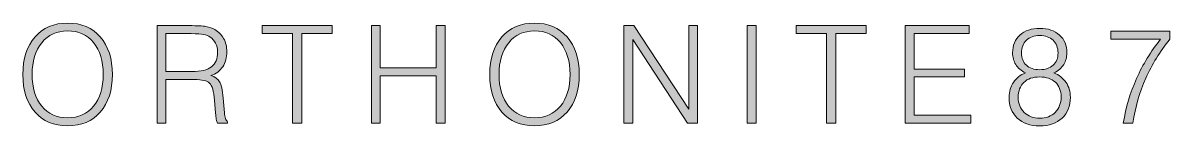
# Model space of a CAD drawing. Extents: x 185 to 374, y -565 to -385.
# Drawn here: x 273 to 374.4, y -558.2 to -549.1 of the extents above; entities that cross this region are included whole.
import ezdxf

# ---------------------------------------------------------------- set-up
doc = ezdxf.new("R2010")
doc.units = 0
doc.header["$MEASUREMENT"] = 0
doc.layers.add('Layer 1', color=7, linetype='Continuous')

# ---------------------------------------------------------------- blocks, each defined once
blk = doc.blocks.new('block 3')
at = {"layer": 'Layer 1', "true_color": 0x231f20}
h = blk.add_hatch(color=250, dxfattribs=at)
h.dxf.hatch_style = 2
edge = h.paths.add_edge_path()
edge.add_spline(control_points=[(81.66, -215.05), (81.66, -213.65), (82.02, -212.55), (82.73, -211.73), (83.44, -210.91), (84.4, -210.51), (85.61, -210.51), (86.83, -210.51), (87.79, -210.91), (88.5, -211.73), (89.22, -212.55), (89.57, -213.65), (89.57, -215.05), (89.57, -216.45), (89.22, -217.56), (88.5, -218.38), (87.79, -219.19), (86.83, -219.6), (85.61, -219.6), (84.4, -219.6), (83.44, -219.19), (82.73, -218.38), (82.02, -217.56), (81.66, -216.45), (81.66, -215.05)], knot_values=[0, 0, 0, 0, 1, 1, 1, 2, 2, 2, 3, 3, 3, 4, 4, 4, 5, 5, 5, 6, 6, 6, 7, 7, 7, 8, 8, 8, 8], degree=3, periodic=0)
edge = h.paths.add_edge_path()
edge.add_spline(control_points=[(82.48, -215.05), (82.48, -216.23), (82.76, -217.17), (83.33, -217.86), (83.89, -218.55), (84.65, -218.89), (85.61, -218.89), (86.58, -218.89), (87.34, -218.55), (87.91, -217.86), (88.47, -217.17), (88.76, -216.24), (88.76, -215.05), (88.76, -213.87), (88.47, -212.93), (87.91, -212.23), (87.34, -211.54), (86.58, -211.2), (85.61, -211.2), (84.66, -211.2), (83.9, -211.55), (83.33, -212.24), (82.77, -212.94), (82.48, -213.88), (82.48, -215.05)], knot_values=[0, 0, 0, 0, 1, 1, 1, 2, 2, 2, 3, 3, 3, 4, 4, 4, 5, 5, 5, 6, 6, 6, 7, 7, 7, 8, 8, 8, 8], degree=3, periodic=0)
h = blk.add_hatch(color=250, dxfattribs=at)
h.dxf.hatch_style = 2
edge = h.paths.add_edge_path()
edge.add_spline(control_points=[(93.52, -219.36), (93.52, -219.36), (93.52, -210.73), (93.52, -210.73), (93.52, -210.73), (96.4, -210.73), (96.4, -210.73), (97.06, -210.73), (97.55, -210.76), (97.85, -210.81), (98.15, -210.87), (98.41, -210.96), (98.63, -211.08), (98.97, -211.27), (99.23, -211.54), (99.41, -211.87), (99.6, -212.21), (99.69, -212.6), (99.69, -213.03), (99.69, -213.56), (99.57, -214), (99.33, -214.37), (99.09, -214.73), (98.75, -214.99), (98.29, -215.15), (98.65, -215.26), (98.9, -215.44), (99.05, -215.69), (99.2, -215.93), (99.31, -216.42), (99.37, -217.15), (99.37, -217.15), (99.48, -218.45), (99.48, -218.45), (99.5, -218.65), (99.53, -218.82), (99.58, -218.95), (99.62, -219.08), (99.69, -219.18), (99.76, -219.24), (99.76, -219.24), (99.76, -219.36), (99.76, -219.36), (99.76, -219.36), (98.88, -219.36), (98.88, -219.36), (98.83, -219.27), (98.79, -219.15), (98.76, -219.01), (98.73, -218.86), (98.71, -218.69), (98.69, -218.47), (98.69, -218.47), (98.59, -217.33), (98.59, -217.33), (98.53, -216.54), (98.39, -216.04), (98.17, -215.82), (97.95, -215.61), (97.5, -215.5), (96.83, -215.5), (96.83, -215.5), (94.31, -215.5), (94.31, -215.5), (94.31, -215.5), (94.31, -219.36), (94.31, -219.36), (94.31, -219.36), (93.52, -219.36), (93.52, -219.36)], knot_values=[0, 0, 0, 0, 1, 1, 1, 2, 2, 2, 3, 3, 3, 4, 4, 4, 5, 5, 5, 6, 6, 6, 7, 7, 7, 8, 8, 8, 9, 9, 9, 10, 10, 10, 11, 11, 11, 12, 12, 12, 13, 13, 13, 14, 14, 14, 15, 15, 15, 16, 16, 16, 17, 17, 17, 18, 18, 18, 19, 19, 19, 20, 20, 20, 21, 21, 21, 22, 22, 22, 23, 23, 23, 23], degree=3, periodic=0)
edge = h.paths.add_edge_path()
edge.add_spline(control_points=[(94.31, -214.79), (94.31, -214.79), (96.6, -214.79), (96.6, -214.79), (97.41, -214.79), (97.98, -214.65), (98.34, -214.38), (98.69, -214.11), (98.87, -213.66), (98.87, -213.05), (98.87, -212.77), (98.81, -212.51), (98.7, -212.29), (98.59, -212.06), (98.43, -211.88), (98.22, -211.74), (98.06, -211.63), (97.87, -211.55), (97.65, -211.51), (97.43, -211.46), (97.06, -211.44), (96.55, -211.44), (96.55, -211.44), (96.22, -211.44), (96.22, -211.44), (96.22, -211.44), (94.31, -211.44), (94.31, -211.44), (94.31, -211.44), (94.31, -214.79), (94.31, -214.79)], knot_values=[0, 0, 0, 0, 1, 1, 1, 2, 2, 2, 3, 3, 3, 4, 4, 4, 5, 5, 5, 6, 6, 6, 7, 7, 7, 8, 8, 8, 9, 9, 9, 10, 10, 10, 10], degree=3, periodic=0)
h = blk.add_hatch(color=250, dxfattribs=at)
h.dxf.hatch_style = 2
h.paths.add_polyline_path([(105.5, -219.36), (105.5, -211.44), (102.83, -211.44), (102.83, -210.73), (109, -210.73), (109, -211.44), (106.32, -211.44), (106.32, -219.36)])
h = blk.add_hatch(color=250, dxfattribs=at)
h.dxf.hatch_style = 2
h.paths.add_polyline_path([(112.47, -219.36), (112.47, -210.73), (113.26, -210.73), (113.26, -214.47), (118.19, -214.47), (118.19, -210.73), (119, -210.73), (119, -219.36), (118.19, -219.36), (118.19, -215.18), (113.26, -215.18), (113.26, -219.36)])
h = blk.add_hatch(color=250, dxfattribs=at)
h.dxf.hatch_style = 2
edge = h.paths.add_edge_path()
edge.add_spline(control_points=[(122.94, -215.05), (122.94, -213.65), (123.3, -212.55), (124.01, -211.73), (124.72, -210.91), (125.68, -210.51), (126.89, -210.51), (128.11, -210.51), (129.07, -210.91), (129.78, -211.73), (130.5, -212.55), (130.85, -213.65), (130.85, -215.05), (130.85, -216.45), (130.5, -217.56), (129.78, -218.38), (129.07, -219.19), (128.11, -219.6), (126.89, -219.6), (125.68, -219.6), (124.72, -219.19), (124.01, -218.38), (123.3, -217.56), (122.94, -216.45), (122.94, -215.05)], knot_values=[0, 0, 0, 0, 1, 1, 1, 2, 2, 2, 3, 3, 3, 4, 4, 4, 5, 5, 5, 6, 6, 6, 7, 7, 7, 8, 8, 8, 8], degree=3, periodic=0)
edge = h.paths.add_edge_path()
edge.add_spline(control_points=[(123.76, -215.05), (123.76, -216.23), (124.05, -217.17), (124.61, -217.86), (125.17, -218.55), (125.93, -218.89), (126.89, -218.89), (127.86, -218.89), (128.62, -218.55), (129.19, -217.86), (129.76, -217.17), (130.04, -216.24), (130.04, -215.05), (130.04, -213.87), (129.76, -212.93), (129.19, -212.23), (128.62, -211.54), (127.86, -211.2), (126.89, -211.2), (125.94, -211.2), (125.19, -211.55), (124.62, -212.24), (124.05, -212.94), (123.76, -213.88), (123.76, -215.05)], knot_values=[0, 0, 0, 0, 1, 1, 1, 2, 2, 2, 3, 3, 3, 4, 4, 4, 5, 5, 5, 6, 6, 6, 7, 7, 7, 8, 8, 8, 8], degree=3, periodic=0)
h = blk.add_hatch(color=250, dxfattribs=at)
h.dxf.hatch_style = 2
h.paths.add_polyline_path([(134.8, -219.36), (134.8, -210.73), (135.67, -210.73), (140.55, -218.13), (140.55, -210.73), (141.32, -210.73), (141.32, -219.36), (140.44, -219.36), (135.58, -211.95), (135.58, -219.36)])
h = blk.add_hatch(color=250, dxfattribs=at)
h.dxf.hatch_style = 2
h.paths.add_polyline_path([(145.7, -219.36), (145.7, -210.73), (146.51, -210.73), (146.51, -219.36)])
h = blk.add_hatch(color=250, dxfattribs=at)
h.dxf.hatch_style = 2
h.paths.add_polyline_path([(152.71, -219.36), (152.71, -211.44), (150.04, -211.44), (150.04, -210.73), (156.21, -210.73), (156.21, -211.44), (153.53, -211.44), (153.53, -219.36)])
h = blk.add_hatch(color=250, dxfattribs=at)
h.dxf.hatch_style = 2
h.paths.add_polyline_path([(159.68, -219.36), (159.68, -210.73), (165.33, -210.73), (165.33, -211.44), (160.47, -211.44), (160.47, -214.58), (164.91, -214.58), (164.91, -215.27), (160.47, -215.27), (160.47, -218.65), (165.47, -218.65), (165.47, -219.36)])
h = blk.add_hatch(color=250, dxfattribs=at)
h.dxf.hatch_style = 2
edge = h.paths.add_edge_path()
edge.add_spline(control_points=[(170.31, -214.92), (169.92, -214.71), (169.64, -214.47), (169.45, -214.17), (169.26, -213.88), (169.17, -213.53), (169.17, -213.13), (169.17, -212.47), (169.39, -211.95), (169.82, -211.56), (170.25, -211.17), (170.84, -210.97), (171.57, -210.97), (172.31, -210.97), (172.89, -211.17), (173.32, -211.56), (173.75, -211.95), (173.97, -212.47), (173.97, -213.13), (173.97, -213.53), (173.87, -213.88), (173.69, -214.17), (173.5, -214.47), (173.22, -214.71), (172.83, -214.92), (173.28, -215.09), (173.64, -215.37), (173.9, -215.75), (174.15, -216.13), (174.28, -216.57), (174.28, -217.07), (174.28, -217.85), (174.04, -218.46), (173.55, -218.92), (173.07, -219.37), (172.41, -219.6), (171.57, -219.6), (170.73, -219.6), (170.07, -219.37), (169.59, -218.92), (169.1, -218.46), (168.86, -217.85), (168.86, -217.07), (168.86, -216.57), (168.99, -216.13), (169.24, -215.75), (169.5, -215.37), (169.85, -215.09), (170.31, -214.92)], knot_values=[0, 0, 0, 0, 1, 1, 1, 2, 2, 2, 3, 3, 3, 4, 4, 4, 5, 5, 5, 6, 6, 6, 7, 7, 7, 8, 8, 8, 9, 9, 9, 10, 10, 10, 11, 11, 11, 12, 12, 12, 13, 13, 13, 14, 14, 14, 15, 15, 15, 16, 16, 16, 16], degree=3, periodic=0)
edge = h.paths.add_edge_path()
edge.add_spline(control_points=[(169.67, -217.09), (169.67, -217.63), (169.85, -218.07), (170.2, -218.41), (170.56, -218.75), (171.01, -218.93), (171.57, -218.93), (172.14, -218.93), (172.59, -218.75), (172.94, -218.41), (173.29, -218.06), (173.46, -217.6), (173.46, -217.03), (173.46, -216.49), (173.29, -216.06), (172.96, -215.74), (172.62, -215.43), (172.16, -215.27), (171.57, -215.27), (170.97, -215.27), (170.5, -215.43), (170.17, -215.75), (169.84, -216.07), (169.67, -216.51), (169.67, -217.09)], knot_values=[0, 0, 0, 0, 1, 1, 1, 2, 2, 2, 3, 3, 3, 4, 4, 4, 5, 5, 5, 6, 6, 6, 7, 7, 7, 8, 8, 8, 8], degree=3, periodic=0)
edge = h.paths.add_edge_path()
edge.add_spline(control_points=[(169.96, -213.15), (169.96, -213.61), (170.1, -213.97), (170.39, -214.24), (170.67, -214.5), (171.07, -214.63), (171.57, -214.63), (172.07, -214.63), (172.47, -214.5), (172.76, -214.24), (173.04, -213.97), (173.19, -213.61), (173.19, -213.15), (173.19, -212.68), (173.04, -212.31), (172.75, -212.03), (172.46, -211.75), (172.07, -211.61), (171.57, -211.61), (171.07, -211.61), (170.68, -211.75), (170.39, -212.02), (170.1, -212.3), (169.96, -212.68), (169.96, -213.15)], knot_values=[0, 0, 0, 0, 1, 1, 1, 2, 2, 2, 3, 3, 3, 4, 4, 4, 5, 5, 5, 6, 6, 6, 7, 7, 7, 8, 8, 8, 8], degree=3, periodic=0)
h = blk.add_hatch(color=250, dxfattribs=at)
h.dxf.hatch_style = 2
edge = h.paths.add_edge_path()
edge.add_spline(control_points=[(178.96, -219.36), (179.19, -217.96), (179.58, -216.64), (180.14, -215.4), (180.69, -214.16), (181.4, -213.01), (182.26, -211.94), (182.26, -211.94), (177.87, -211.94), (177.87, -211.94), (177.87, -211.94), (177.87, -211.21), (177.87, -211.21), (177.87, -211.21), (183.09, -211.21), (183.09, -211.21), (183.09, -211.21), (183.09, -211.94), (183.09, -211.94), (182.2, -213.02), (181.49, -214.17), (180.94, -215.39), (180.4, -216.62), (180.02, -217.94), (179.81, -219.36), (179.81, -219.36), (178.96, -219.36), (178.96, -219.36)], knot_values=[0, 0, 0, 0, 1, 1, 1, 2, 2, 2, 3, 3, 3, 4, 4, 4, 5, 5, 5, 6, 6, 6, 7, 7, 7, 8, 8, 8, 9, 9, 9, 9], degree=3, periodic=0)
at = {"layer": 'Layer 1', "lineweight": 0}
for points in [[(105.5, -219.36), (105.5, -211.44), (102.83, -211.44), (102.83, -210.73), (109, -210.73), (109, -211.44), (106.32, -211.44), (106.32, -219.36), (105.5, -219.36)], [(112.47, -219.36), (112.47, -210.73), (113.26, -210.73), (113.26, -214.47), (118.19, -214.47), (118.19, -210.73), (119, -210.73), (119, -219.36), (118.19, -219.36), (118.19, -215.18), (113.26, -215.18), (113.26, -219.36), (112.47, -219.36)], [(134.8, -219.36), (134.8, -210.73), (135.67, -210.73), (140.55, -218.13), (140.55, -210.73), (141.32, -210.73), (141.32, -219.36), (140.44, -219.36), (135.58, -211.95), (135.58, -219.36), (134.8, -219.36)], [(145.7, -219.36), (145.7, -210.73), (146.51, -210.73), (146.51, -219.36), (145.7, -219.36)], [(152.71, -219.36), (152.71, -211.44), (150.04, -211.44), (150.04, -210.73), (156.21, -210.73), (156.21, -211.44), (153.53, -211.44), (153.53, -219.36), (152.71, -219.36)], [(159.68, -219.36), (159.68, -210.73), (165.33, -210.73), (165.33, -211.44), (160.47, -211.44), (160.47, -214.58), (164.91, -214.58), (164.91, -215.27), (160.47, -215.27), (160.47, -218.65), (165.47, -218.65), (165.47, -219.36), (159.68, -219.36)]]:
    blk.add_lwpolyline(points, dxfattribs=at)
for points, knots in [([(81.66, -215.05), (81.66, -213.65), (82.02, -212.55), (82.73, -211.73), (83.44, -210.91), (84.4, -210.51), (85.61, -210.51), (86.83, -210.51), (87.79, -210.91), (88.5, -211.73), (89.22, -212.55), (89.57, -213.65), (89.57, -215.05), (89.57, -216.45), (89.22, -217.56), (88.5, -218.38), (87.79, -219.19), (86.83, -219.6), (85.61, -219.6), (84.4, -219.6), (83.44, -219.19), (82.73, -218.38), (82.02, -217.56), (81.66, -216.45), (81.66, -215.05)], [0, 0, 0, 0, 1, 1, 1, 2, 2, 2, 3, 3, 3, 4, 4, 4, 5, 5, 5, 6, 6, 6, 7, 7, 7, 8, 8, 8, 8]), ([(93.52, -219.36), (93.52, -219.36), (93.52, -210.73), (93.52, -210.73), (93.52, -210.73), (96.4, -210.73), (96.4, -210.73), (97.06, -210.73), (97.55, -210.76), (97.85, -210.81), (98.15, -210.87), (98.41, -210.96), (98.63, -211.08), (98.97, -211.27), (99.23, -211.54), (99.41, -211.87), (99.6, -212.21), (99.69, -212.6), (99.69, -213.03), (99.69, -213.56), (99.57, -214), (99.33, -214.37), (99.09, -214.73), (98.75, -214.99), (98.29, -215.15), (98.65, -215.26), (98.9, -215.44), (99.05, -215.69), (99.2, -215.93), (99.31, -216.42), (99.37, -217.15), (99.37, -217.15), (99.48, -218.45), (99.48, -218.45), (99.5, -218.65), (99.53, -218.82), (99.58, -218.95), (99.62, -219.08), (99.69, -219.18), (99.76, -219.24), (99.76, -219.24), (99.76, -219.36), (99.76, -219.36), (99.76, -219.36), (98.88, -219.36), (98.88, -219.36), (98.83, -219.27), (98.79, -219.15), (98.76, -219.01), (98.73, -218.86), (98.71, -218.69), (98.69, -218.47), (98.69, -218.47), (98.59, -217.33), (98.59, -217.33), (98.53, -216.54), (98.39, -216.04), (98.17, -215.82), (97.95, -215.61), (97.5, -215.5), (96.83, -215.5), (96.83, -215.5), (94.31, -215.5), (94.31, -215.5), (94.31, -215.5), (94.31, -219.36), (94.31, -219.36), (94.31, -219.36), (93.52, -219.36), (93.52, -219.36)], [0, 0, 0, 0, 1, 1, 1, 2, 2, 2, 3, 3, 3, 4, 4, 4, 5, 5, 5, 6, 6, 6, 7, 7, 7, 8, 8, 8, 9, 9, 9, 10, 10, 10, 11, 11, 11, 12, 12, 12, 13, 13, 13, 14, 14, 14, 15, 15, 15, 16, 16, 16, 17, 17, 17, 18, 18, 18, 19, 19, 19, 20, 20, 20, 21, 21, 21, 22, 22, 22, 23, 23, 23, 23]), ([(122.94, -215.05), (122.94, -213.65), (123.3, -212.55), (124.01, -211.73), (124.72, -210.91), (125.68, -210.51), (126.89, -210.51), (128.11, -210.51), (129.07, -210.91), (129.78, -211.73), (130.5, -212.55), (130.85, -213.65), (130.85, -215.05), (130.85, -216.45), (130.5, -217.56), (129.78, -218.38), (129.07, -219.19), (128.11, -219.6), (126.89, -219.6), (125.68, -219.6), (124.72, -219.19), (124.01, -218.38), (123.3, -217.56), (122.94, -216.45), (122.94, -215.05)], [0, 0, 0, 0, 1, 1, 1, 2, 2, 2, 3, 3, 3, 4, 4, 4, 5, 5, 5, 6, 6, 6, 7, 7, 7, 8, 8, 8, 8]), ([(170.31, -214.92), (169.92, -214.71), (169.64, -214.47), (169.45, -214.17), (169.26, -213.88), (169.17, -213.53), (169.17, -213.13), (169.17, -212.47), (169.39, -211.95), (169.82, -211.56), (170.25, -211.17), (170.84, -210.97), (171.57, -210.97), (172.31, -210.97), (172.89, -211.17), (173.32, -211.56), (173.75, -211.95), (173.97, -212.47), (173.97, -213.13), (173.97, -213.53), (173.87, -213.88), (173.69, -214.17), (173.5, -214.47), (173.22, -214.71), (172.83, -214.92), (173.28, -215.09), (173.64, -215.37), (173.9, -215.75), (174.15, -216.13), (174.28, -216.57), (174.28, -217.07), (174.28, -217.85), (174.04, -218.46), (173.55, -218.92), (173.07, -219.37), (172.41, -219.6), (171.57, -219.6), (170.73, -219.6), (170.07, -219.37), (169.59, -218.92), (169.1, -218.46), (168.86, -217.85), (168.86, -217.07), (168.86, -216.57), (168.99, -216.13), (169.24, -215.75), (169.5, -215.37), (169.85, -215.09), (170.31, -214.92)], [0, 0, 0, 0, 1, 1, 1, 2, 2, 2, 3, 3, 3, 4, 4, 4, 5, 5, 5, 6, 6, 6, 7, 7, 7, 8, 8, 8, 9, 9, 9, 10, 10, 10, 11, 11, 11, 12, 12, 12, 13, 13, 13, 14, 14, 14, 15, 15, 15, 16, 16, 16, 16]), ([(82.48, -215.05), (82.48, -216.23), (82.76, -217.17), (83.33, -217.86), (83.89, -218.55), (84.65, -218.89), (85.61, -218.89), (86.58, -218.89), (87.34, -218.55), (87.91, -217.86), (88.47, -217.17), (88.76, -216.24), (88.76, -215.05), (88.76, -213.87), (88.47, -212.93), (87.91, -212.23), (87.34, -211.54), (86.58, -211.2), (85.61, -211.2), (84.66, -211.2), (83.9, -211.55), (83.33, -212.24), (82.77, -212.94), (82.48, -213.88), (82.48, -215.05)], [0, 0, 0, 0, 1, 1, 1, 2, 2, 2, 3, 3, 3, 4, 4, 4, 5, 5, 5, 6, 6, 6, 7, 7, 7, 8, 8, 8, 8]), ([(94.31, -214.79), (94.31, -214.79), (96.6, -214.79), (96.6, -214.79), (97.41, -214.79), (97.98, -214.65), (98.34, -214.38), (98.69, -214.11), (98.87, -213.66), (98.87, -213.05), (98.87, -212.77), (98.81, -212.51), (98.7, -212.29), (98.59, -212.06), (98.43, -211.88), (98.22, -211.74), (98.06, -211.63), (97.87, -211.55), (97.65, -211.51), (97.43, -211.46), (97.06, -211.44), (96.55, -211.44), (96.55, -211.44), (96.22, -211.44), (96.22, -211.44), (96.22, -211.44), (94.31, -211.44), (94.31, -211.44), (94.31, -211.44), (94.31, -214.79), (94.31, -214.79)], [0, 0, 0, 0, 1, 1, 1, 2, 2, 2, 3, 3, 3, 4, 4, 4, 5, 5, 5, 6, 6, 6, 7, 7, 7, 8, 8, 8, 9, 9, 9, 10, 10, 10, 10]), ([(123.76, -215.05), (123.76, -216.23), (124.05, -217.17), (124.61, -217.86), (125.17, -218.55), (125.93, -218.89), (126.89, -218.89), (127.86, -218.89), (128.62, -218.55), (129.19, -217.86), (129.76, -217.17), (130.04, -216.24), (130.04, -215.05), (130.04, -213.87), (129.76, -212.93), (129.19, -212.23), (128.62, -211.54), (127.86, -211.2), (126.89, -211.2), (125.94, -211.2), (125.19, -211.55), (124.62, -212.24), (124.05, -212.94), (123.76, -213.88), (123.76, -215.05)], [0, 0, 0, 0, 1, 1, 1, 2, 2, 2, 3, 3, 3, 4, 4, 4, 5, 5, 5, 6, 6, 6, 7, 7, 7, 8, 8, 8, 8]), ([(169.96, -213.15), (169.96, -213.61), (170.1, -213.97), (170.39, -214.24), (170.67, -214.5), (171.07, -214.63), (171.57, -214.63), (172.07, -214.63), (172.47, -214.5), (172.76, -214.24), (173.04, -213.97), (173.19, -213.61), (173.19, -213.15), (173.19, -212.68), (173.04, -212.31), (172.75, -212.03), (172.46, -211.75), (172.07, -211.61), (171.57, -211.61), (171.07, -211.61), (170.68, -211.75), (170.39, -212.02), (170.1, -212.3), (169.96, -212.68), (169.96, -213.15)], [0, 0, 0, 0, 1, 1, 1, 2, 2, 2, 3, 3, 3, 4, 4, 4, 5, 5, 5, 6, 6, 6, 7, 7, 7, 8, 8, 8, 8]), ([(178.96, -219.36), (179.19, -217.96), (179.58, -216.64), (180.14, -215.4), (180.69, -214.16), (181.4, -213.01), (182.26, -211.94), (182.26, -211.94), (177.87, -211.94), (177.87, -211.94), (177.87, -211.94), (177.87, -211.21), (177.87, -211.21), (177.87, -211.21), (183.09, -211.21), (183.09, -211.21), (183.09, -211.21), (183.09, -211.94), (183.09, -211.94), (182.2, -213.02), (181.49, -214.17), (180.94, -215.39), (180.4, -216.62), (180.02, -217.94), (179.81, -219.36), (179.81, -219.36), (178.96, -219.36), (178.96, -219.36)], [0, 0, 0, 0, 1, 1, 1, 2, 2, 2, 3, 3, 3, 4, 4, 4, 5, 5, 5, 6, 6, 6, 7, 7, 7, 8, 8, 8, 9, 9, 9, 9]), ([(169.67, -217.09), (169.67, -217.63), (169.85, -218.07), (170.2, -218.41), (170.56, -218.75), (171.01, -218.93), (171.57, -218.93), (172.14, -218.93), (172.59, -218.75), (172.94, -218.41), (173.29, -218.06), (173.46, -217.6), (173.46, -217.03), (173.46, -216.49), (173.29, -216.06), (172.96, -215.74), (172.62, -215.43), (172.16, -215.27), (171.57, -215.27), (170.97, -215.27), (170.5, -215.43), (170.17, -215.75), (169.84, -216.07), (169.67, -216.51), (169.67, -217.09)], [0, 0, 0, 0, 1, 1, 1, 2, 2, 2, 3, 3, 3, 4, 4, 4, 5, 5, 5, 6, 6, 6, 7, 7, 7, 8, 8, 8, 8])]:
    blk.add_open_spline(points, degree=3, knots=knots, dxfattribs=at)
blk = doc.blocks.new('logotypeA')
at = {"layer": 'Layer 1'}
blk.add_blockref('block 3', (0, 0), dxfattribs=at)

msp = doc.modelspace()

# ---------------------------------------------------------------- block references
msp.add_blockref('logotypeA', (191.31, -338.64))

doc.saveas('drawing.dxf')
